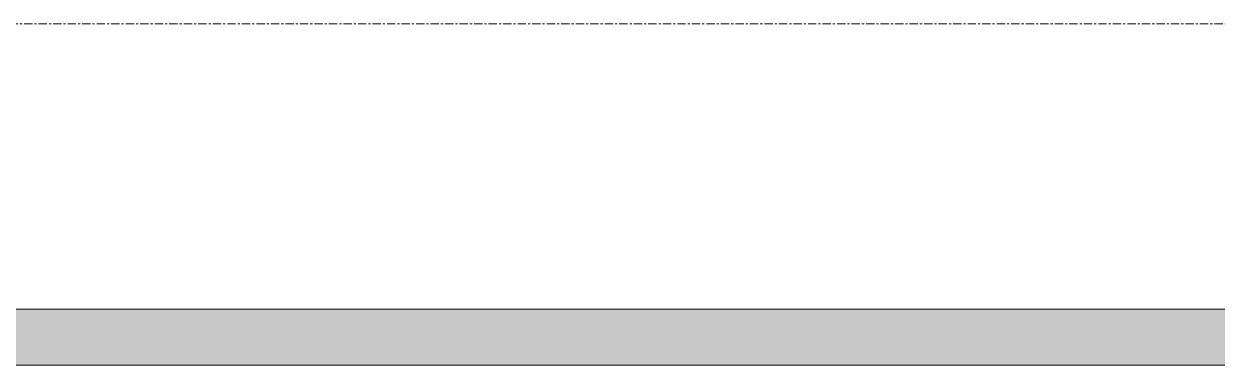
# Model space of a CAD drawing. Header units: inches. Extents: x 21380 to 98133, y -290 to 853.
# Drawn here: x 31789 to 31860.9, y 241.2 to 261.7 of the extents above; entities that cross this region are included whole.
import ezdxf

# ---------------------------------------------------------------- set-up
doc = ezdxf.new("R2010")
doc.units = ezdxf.units.IN
doc.header["$MEASUREMENT"] = 0
doc.linetypes.add('Grid Line 1_2_', pattern=[0.875, 0.5, -0.125, 0.125, -0.125])
doc.layers.add('A-FLOR-LEVL', color=51, linetype='Continuous', lineweight=9)
doc.layers.add('S-BEAM', color=12, linetype='Continuous', lineweight=9)

# ---------------------------------------------------------------- blocks, each defined once
blk = doc.blocks.new('Girt_Z - 10_D-1223971-Building Section - North_South looking East _ Fitness Center')
at = {"layer": 'S-BEAM'}
h = blk.add_hatch(color=256, dxfattribs=at)
h.paths.add_polyline_path([(21389.053, 241.188), (21623.058, 241.188), (21623.058, 244.563), (21389.053, 244.563)], flags=0)
h.paths.add_polyline_path([(21743.826, 241.188), (21864.308, 241.188), (21864.308, 244.563), (21744.902, 244.563)], flags=0)
h.paths.add_polyline_path([(21740.554, 241.188), (21741.631, 244.563), (21715.37, 244.563), (21715.37, 241.188), (21717.07, 241.188)], flags=0)
h.paths.add_polyline_path([(21629.548, 241.188), (21680.29, 241.188), (21679.214, 244.563), (21629.548, 244.563)], flags=0)
h.paths.add_polyline_path([(21708.745, 241.188), (21708.745, 244.563), (21682.485, 244.563), (21683.562, 241.188), (21707.387, 241.188)], flags=0)
h.paths.add_polyline_path([(22269.698, 241.188), (22315.008, 241.188), (22314.549, 244.563), (22248.465, 244.563), (22246.707, 241.188), (22269.498, 241.188)], flags=0)
h.paths.add_polyline_path([(22244.593, 241.188), (22246.351, 244.563), (22185.091, 244.563), (22184.995, 241.188), (22220.609, 241.188)], flags=0)
h.paths.add_polyline_path([(22178.365, 241.188), (22178.365, 244.563), (22148.503, 244.563), (22146.048, 241.188), (22162.508, 241.188)], flags=0)
h.paths.add_polyline_path([(21870.798, 241.188), (22082.069, 241.188), (22077.603, 244.563), (21870.798, 244.563)], flags=0)
h.paths.add_polyline_path([(22145.662, 241.188), (22148.117, 244.563), (22112.048, 244.563), (22112.048, 241.188), (22143.142, 241.188)], flags=0)
h.paths.add_polyline_path([(22105.558, 241.188), (22105.558, 244.563), (22078.018, 244.563), (22082.484, 241.188), (22104.408, 241.188)], flags=0)
for p, q in [((21389.053, 244.563), (21623.058, 244.563)), ((21389.053, 241.188), (21623.058, 241.188))]:
    blk.add_line(p, q, dxfattribs=at)

msp = doc.modelspace()

# ---------------------------------------------------------------- linework, layer by layer
at = {"layer": 'A-FLOR-LEVL', "linetype": 'Grid Line 1_2_'}
msp.add_line((30717.093, 261.75), (34081.647, 261.75), dxfattribs=at)

# ---------------------------------------------------------------- block references
at = {"layer": 'S-BEAM'}
msp.add_blockref('Girt_Z - 10_D-1223971-Building Section - North_South looking East _ Fitness Center', (10355.492, 0), dxfattribs=at)

doc.saveas('drawing.dxf')
